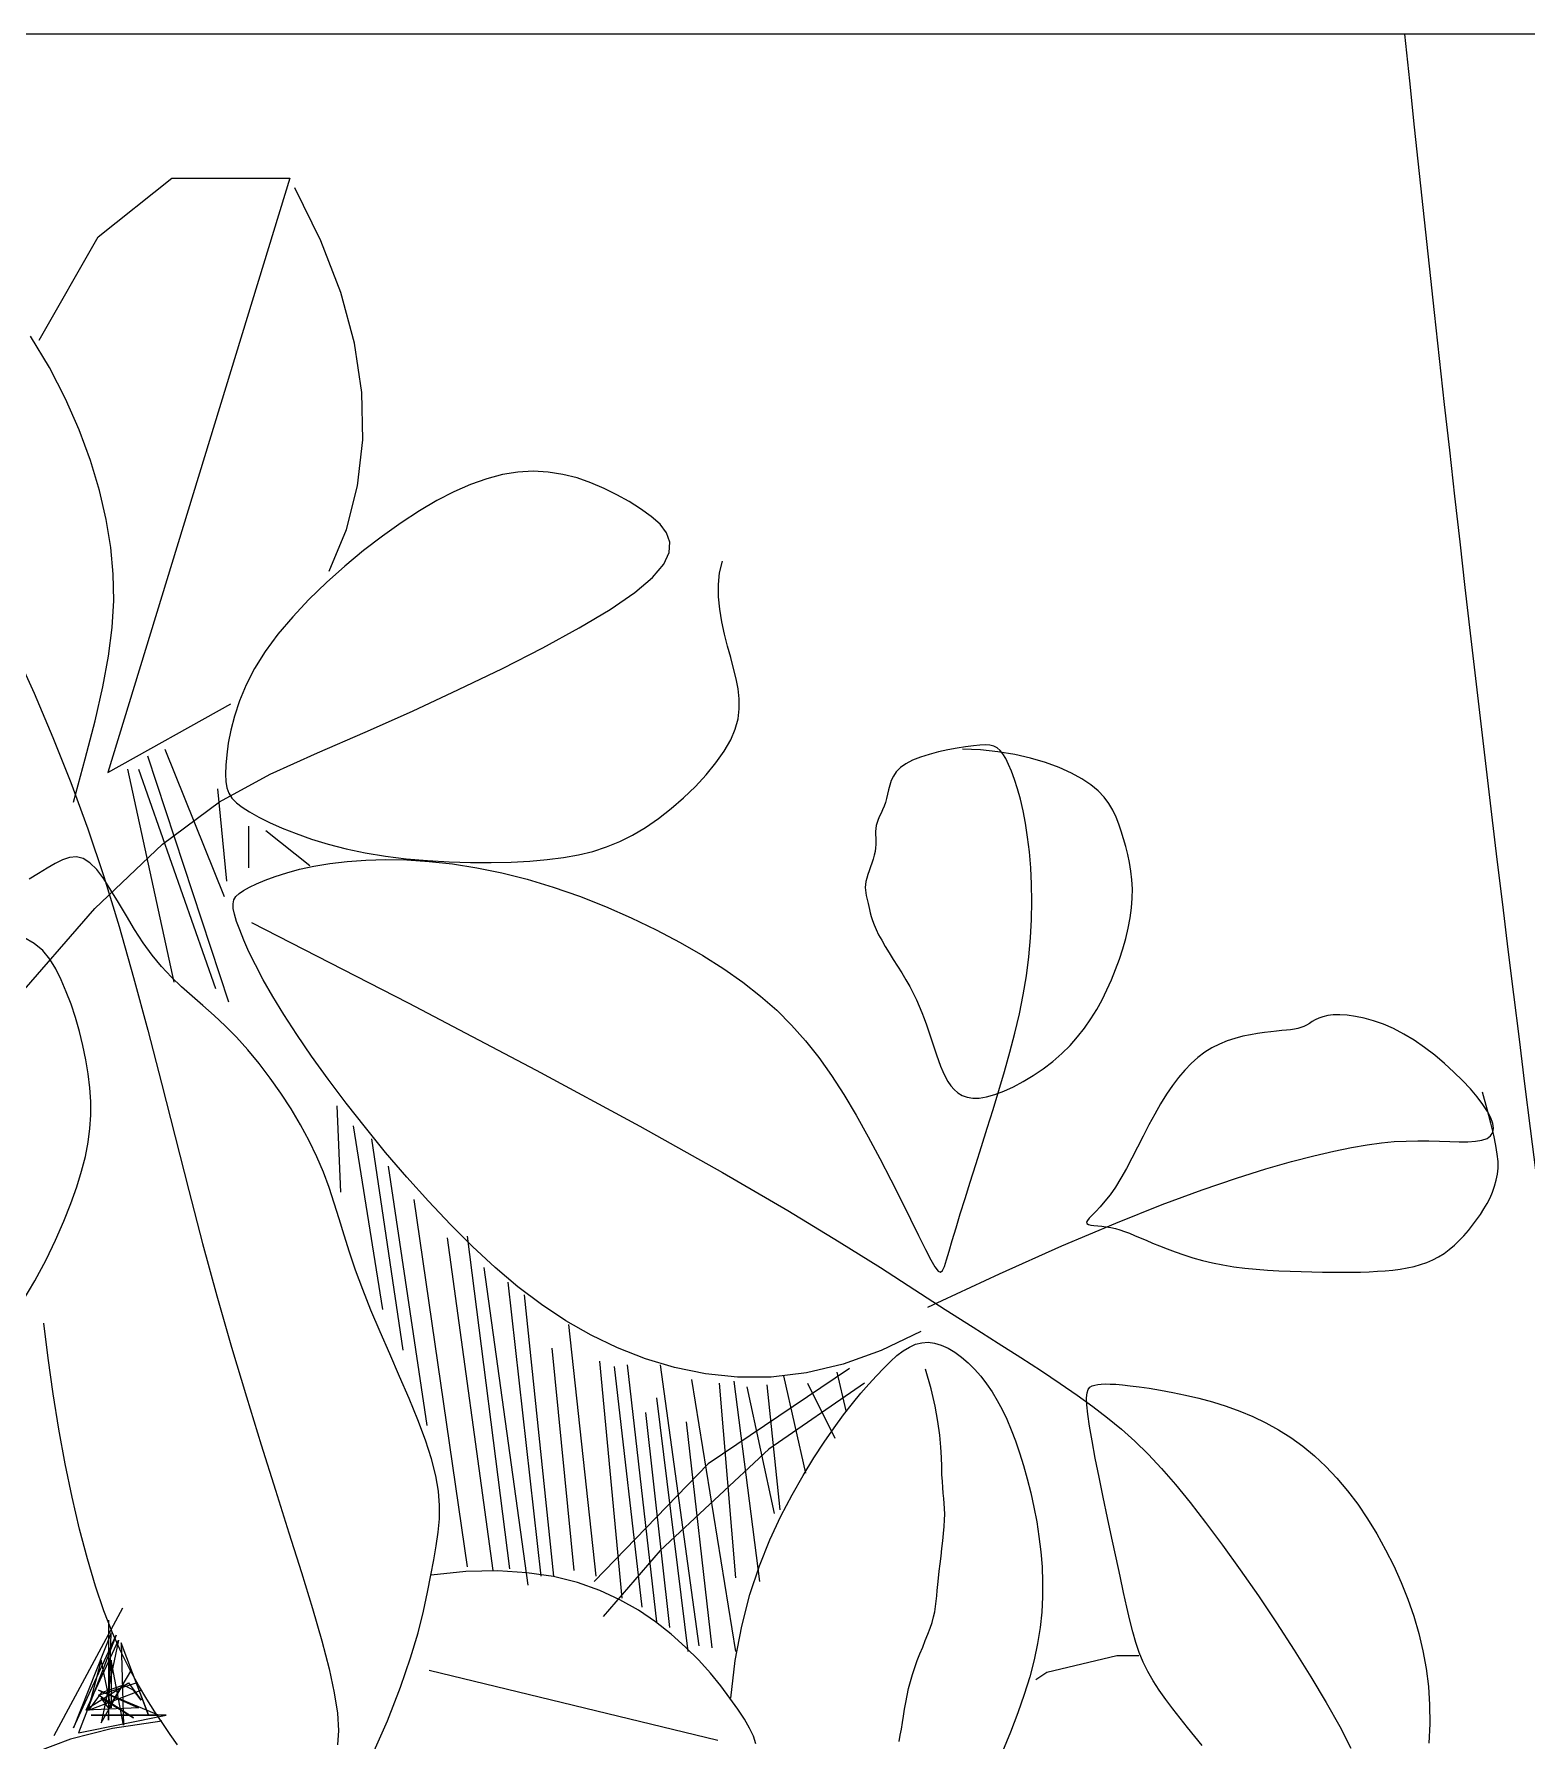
# Model space of a CAD drawing. Header units: metres. Extents: x 10 to 239, y 2 to 253.
# Drawn here: x 84.761 to 88.037, y 134.285 to 138.03 of the extents above; entities that cross this region are included whole.
import ezdxf

# ---------------------------------------------------------------- set-up
doc = ezdxf.new("R2010")
doc.units = ezdxf.units.M
doc.header["$MEASUREMENT"] = 0
doc.layers.add('0marcos', color=10, linetype='Continuous', plot=False)
doc.layers.add('1', color=7, linetype='Continuous')
doc.layers.add('cot200', color=9, linetype='Continuous')
doc.layers.add('barrera', color=7, linetype='Continuous', lineweight=0, true_color=0x9dbb63)
doc.layers.add('bloques ARBOLES', color=7, linetype='Continuous', true_color=0xb8d897)

# ---------------------------------------------------------------- blocks, each defined once
blk = doc.blocks.new('A$C6F4E7DED')
for p, q in [((769.34, 1991.25), (700.89, 1991.25)), ((700.89, 1991.25), (806.42, 1646.4)), ((812.13, 1957.05), (769.34, 1991.25)), ((682.79, 1954.84), (698.03, 1985.55)), ((671.25, 1924.76), (682.79, 1954.84)), ((846.35, 1897.2), (812.13, 1957.05)), ((663.39, 1895.42), (671.25, 1924.76)), ((659.17, 1866.92), (663.39, 1895.42)), ((840.32, 1881.36), (851.23, 1899.54)), ((830.93, 1863.2), (840.32, 1881.36)), ((658.57, 1839.35), (659.17, 1866.92)), ((823, 1845.19), (830.93, 1863.2)), ((816.47, 1827.44), (823, 1845.19)), ((661.53, 1812.81), (658.57, 1839.35)), ((811.29, 1810.08), (816.47, 1827.44)), ((518.51, 1811.27), (526.24, 1814.55)), ((526.24, 1814.55), (534.27, 1817.29)), ((534.27, 1817.29), (542.55, 1819.39)), ((542.55, 1819.39), (551.04, 1820.73)), ((551.04, 1820.73), (559.7, 1821.2)), ((559.7, 1821.2), (568.51, 1820.71)), ((568.51, 1820.71), (577.47, 1819.26)), ((577.47, 1819.26), (586.63, 1816.87)), ((586.63, 1816.87), (596.01, 1813.54)), ((596.01, 1813.54), (605.63, 1809.3)), ((668.05, 1787.41), (661.53, 1812.81)), ((497.43, 1799.35), (504.06, 1803.56)), ((504.06, 1803.56), (511.1, 1807.57)), ((511.1, 1807.57), (518.51, 1811.27)), ((605.63, 1809.3), (615.52, 1804.17)), ((615.52, 1804.17), (625.71, 1798.15)), ((807.41, 1793.24), (811.29, 1810.08)), ((486.11, 1790.44), (491.31, 1795.01)), ((491.31, 1795.01), (497.43, 1799.35)), ((625.71, 1798.15), (636.24, 1791.27)), ((804.76, 1777.02), (807.41, 1793.24)), ((480.37, 1780.11), (482.31, 1785.52)), ((482.31, 1785.52), (486.11, 1790.44)), ((636.24, 1791.27), (647.07, 1783.57)), ((647.07, 1783.57), (658.06, 1775.15)), ((678.07, 1763.25), (668.05, 1787.41)), ((480.77, 1774.08), (480.37, 1780.11)), ((483.99, 1767.29), (480.77, 1774.08)), ((658.06, 1775.15), (668.98, 1766.13)), ((803.3, 1761.46), (804.76, 1777.02)), ((451.52, 1762.35), (449.89, 1768.95)), ((452.22, 1755.45), (451.52, 1762.35)), ((490.49, 1759.61), (483.99, 1767.29)), ((668.98, 1766.13), (679.61, 1756.66)), ((452.14, 1748.35), (452.22, 1755.45)), ((500.75, 1750.9), (490.49, 1759.61)), ((679.61, 1756.66), (689.76, 1746.85)), ((803.02, 1746.13), (803.3, 1761.46)), ((451.43, 1741.13), (452.14, 1748.35)), ((515.07, 1741.09), (500.75, 1750.9)), ((689.76, 1746.85), (699.21, 1736.84)), ((803.93, 1730.49), (803.02, 1746.13)), ((448.68, 1726.77), (450.23, 1733.91)), ((450.23, 1733.91), (451.43, 1741.13)), ((533.04, 1730.34), (515.07, 1741.09)), ((699.21, 1736.84), (707.74, 1726.74)), ((446.94, 1719.81), (448.68, 1726.77)), ((554.07, 1718.85), (533.04, 1730.34)), ((707.74, 1726.74), (715.15, 1716.7)), ((806.04, 1714.03), (803.93, 1730.49)), ((443.42, 1706.81), (445.13, 1713.14)), ((445.13, 1713.14), (446.94, 1719.81)), ((577.59, 1706.84), (554.07, 1718.85)), ((715.15, 1716.7), (721.28, 1706.83)), ((809.33, 1696.21), (806.04, 1714.03)), ((860.56, 1717.6), (849.18, 1692.42)), ((441.92, 1700.77), (443.42, 1706.81)), ((602.99, 1694.52), (577.59, 1706.84)), ((721.28, 1706.83), (726.2, 1697.23)), ((440.14, 1689.18), (440.79, 1694.92)), ((440.79, 1694.92), (441.92, 1700.77)), ((629.71, 1682.1), (602.99, 1694.52)), ((726.2, 1697.23), (730.06, 1688)), ((813.82, 1676.5), (809.33, 1696.21)), ((440.12, 1683.45), (440.14, 1689.18)), ((440.85, 1677.64), (440.12, 1683.45)), ((730.06, 1688), (732.98, 1679.23)), ((806.42, 1646.4), (735.11, 1686.3)), ((849.18, 1692.42), (838.32, 1666.86)), ((442.48, 1671.65), (440.85, 1677.64)), ((657.15, 1669.79), (629.71, 1682.1)), ((732.98, 1679.23), (735.09, 1671.02)), ((819.5, 1654.37), (813.82, 1676.5)), ((445.13, 1665.4), (442.48, 1671.65)), ((448.9, 1658.83), (445.13, 1665.4)), ((684.72, 1657.8), (657.15, 1669.79)), ((735.09, 1671.02), (736.54, 1663.46)), ((736.54, 1663.46), (737.45, 1656.65)), ((838.32, 1666.86), (827.97, 1640.74)), ((262.5, 1652.22), (271.13, 1654.77)), ((271.13, 1654.77), (280.38, 1656.9)), ((280.38, 1656.9), (290.13, 1658.52)), ((283.91, 1651.2), (285.59, 1654.56)), ((285.59, 1654.56), (287.19, 1657.24)), ((287.19, 1657.24), (288.8, 1659.29)), ((288.8, 1659.29), (290.52, 1660.78)), ((290.13, 1658.52), (300.28, 1659.55)), ((290.52, 1660.78), (292.46, 1661.76)), ((292.46, 1661.76), (294.71, 1662.3)), ((294.71, 1662.3), (297.37, 1662.47)), ((297.37, 1662.47), (300.55, 1662.32)), ((300.28, 1659.55), (310.73, 1659.92)), ((300.55, 1662.32), (304.36, 1661.93)), ((304.36, 1661.93), (308.83, 1661.33)), ((308.83, 1661.33), (313.83, 1660.54)), ((313.83, 1660.54), (319.15, 1659.55)), ((319.15, 1659.55), (324.59, 1658.37)), ((324.59, 1658.37), (329.96, 1656.98)), ((329.96, 1656.98), (335.04, 1655.38)), ((335.04, 1655.38), (339.65, 1653.57)), ((339.65, 1653.57), (343.57, 1651.54)), ((453.66, 1652.05), (448.9, 1658.83)), ((712.31, 1645.57), (684.72, 1657.8)), ((783.51, 1656.12), (736.36, 1513.51)), ((737.45, 1656.65), (737.97, 1650.68)), ((773.32, 1659.94), (738.91, 1574.63)), ((826.39, 1629.3), (819.5, 1654.37)), ((241.34, 1642.84), (247.5, 1646.17)), ((247.5, 1646.17), (254.59, 1649.32)), ((254.59, 1649.32), (262.5, 1652.22)), ((280.44, 1642.44), (282.18, 1647.16)), ((282.18, 1647.16), (283.91, 1651.2)), ((343.57, 1651.54), (346.68, 1649.31)), ((346.68, 1649.31), (349.03, 1646.9)), ((349.03, 1646.9), (350.76, 1644.36)), ((350.76, 1644.36), (352, 1641.75)), ((459.27, 1645.19), (453.66, 1652.05)), ((465.57, 1638.38), (459.27, 1645.19)), ((741.62, 1629.43), (712.31, 1645.57)), ((737.97, 1650.68), (738.17, 1645.6)), ((738.17, 1645.6), (738.02, 1641.3)), ((788.61, 1648.48), (744.01, 1521.15)), ((794.98, 1648.48), (768.22, 1524.97)), ((228.47, 1632.22), (231.94, 1635.86)), ((231.94, 1635.86), (236.18, 1639.4)), ((236.18, 1639.4), (241.34, 1642.84)), ((277.06, 1631.02), (278.72, 1637.06)), ((278.72, 1637.06), (280.44, 1642.44)), ((352, 1641.75), (352.87, 1639.1)), ((352.87, 1639.1), (353.52, 1636.47)), ((353.52, 1636.47), (354.06, 1633.91)), ((354.06, 1633.91), (354.64, 1631.45)), ((472.41, 1631.78), (465.57, 1638.38)), ((736.24, 1634.47), (734.43, 1631.62)), ((737.41, 1637.64), (736.24, 1634.47)), ((738.02, 1641.3), (737.41, 1637.64)), ((742.73, 1637.02), (737.64, 1583.54)), ((827.97, 1640.74), (818.14, 1613.87)), ((221.54, 1620.66), (223.4, 1624.62)), ((223.4, 1624.62), (225.67, 1628.48)), ((225.67, 1628.48), (228.47, 1632.22)), ((274.08, 1616.99), (275.5, 1624.32)), ((275.5, 1624.32), (277.06, 1631.02)), ((354.64, 1631.45), (355.33, 1629.14)), ((355.33, 1629.14), (356.14, 1626.97)), ((356.14, 1626.97), (357.02, 1624.91)), ((357.02, 1624.91), (357.9, 1622.95)), ((479.63, 1625.52), (472.41, 1631.78)), ((487.07, 1619.74), (479.63, 1625.52)), ((724.18, 1623.6), (718.86, 1620.63)), ((728.5, 1626.34), (724.18, 1623.6)), ((731.88, 1628.97), (728.5, 1626.34)), ((734.43, 1631.62), (731.88, 1628.97)), ((774.8, 1604.95), (741.62, 1629.43)), ((218.55, 1612.36), (219.97, 1616.57)), ((219.97, 1616.57), (221.54, 1620.66)), ((272.85, 1609.01), (274.08, 1616.99)), ((357.9, 1622.95), (358.76, 1621.07)), ((358.76, 1621.07), (359.54, 1619.25)), ((359.54, 1619.25), (360.19, 1617.47)), ((360.19, 1617.47), (360.67, 1615.71)), ((360.67, 1615.71), (360.95, 1613.95)), ((360.95, 1613.95), (361.06, 1612.18)), ((494.57, 1614.58), (487.07, 1619.74)), ((502.03, 1610.13), (494.57, 1614.58)), ((705.35, 1614.25), (697.26, 1611.01)), ((712.57, 1617.48), (705.35, 1614.25)), ((718.86, 1620.63), (712.57, 1617.48)), ((724.89, 1615.38), (724.89, 1591.18)), ((818.14, 1613.87), (808.8, 1586.08)), ((214.74, 1598.95), (215.9, 1603.56)), ((215.9, 1603.56), (217.19, 1608.03)), ((217.19, 1608.03), (218.55, 1612.36)), ((271.83, 1600.42), (272.85, 1609.01)), ((361, 1608.55), (360.95, 1606.67)), ((360.95, 1606.67), (360.95, 1604.74)), ((360.95, 1604.74), (361.06, 1602.73)), ((361.06, 1610.38), (361, 1608.55)), ((361.06, 1612.18), (361.06, 1610.38)), ((509.52, 1606.39), (502.03, 1610.13)), ((517.16, 1603.28), (509.52, 1606.39)), ((678.66, 1604.9), (668.24, 1602.2)), ((688.35, 1607.87), (678.66, 1604.9)), ((697.26, 1611.01), (688.35, 1607.87)), ((714.7, 1612.83), (689.21, 1592.46)), ((814.03, 1567.67), (774.8, 1604.95)), ((212.93, 1589.28), (213.73, 1594.19)), ((213.73, 1594.19), (214.74, 1598.95)), ((271.07, 1591.27), (271.83, 1600.42)), ((361.06, 1602.73), (361.34, 1600.64)), ((361.34, 1600.64), (361.82, 1598.46)), ((361.82, 1598.46), (362.46, 1596.22)), ((362.46, 1596.22), (363.21, 1593.95)), ((363.21, 1593.95), (364.02, 1591.68)), ((525.06, 1600.74), (517.16, 1603.28)), ((533.33, 1598.72), (525.06, 1600.74)), ((542.1, 1597.14), (533.33, 1598.72)), ((551.49, 1595.96), (542.1, 1597.14)), ((561.6, 1595.1), (551.49, 1595.96)), ((572.51, 1594.53), (561.6, 1595.1)), ((584.09, 1594.24), (572.51, 1594.53)), ((596.14, 1594.27), (584.09, 1594.24)), ((608.49, 1594.63), (596.14, 1594.27)), ((619.94, 1594.91), (606.41, 1593.41)), ((620.94, 1595.34), (608.49, 1594.63)), ((632.9, 1595.75), (619.94, 1594.91)), ((633.33, 1596.44), (620.94, 1595.34)), ((645.23, 1596.01), (632.9, 1595.75)), ((645.46, 1597.93), (633.33, 1596.44)), ((656.86, 1595.72), (645.23, 1596.01)), ((657.15, 1599.85), (645.46, 1597.93)), ((667.7, 1594.95), (656.86, 1595.72)), ((668.24, 1602.2), (657.15, 1599.85)), ((677.71, 1593.74), (667.7, 1594.95)), ((686.88, 1592.17), (677.71, 1593.74)), ((812.91, 1590.15), (816.88, 1594.15)), ((816.88, 1594.15), (820.77, 1596.55)), ((820.77, 1596.55), (824.65, 1597.48)), ((824.65, 1597.48), (828.6, 1597.16)), ((828.6, 1597.16), (832.69, 1595.81)), ((832.69, 1595.81), (837, 1593.67)), ((837, 1593.67), (841.61, 1590.94)), ((212.11, 1578.95), (212.37, 1584.2)), ((212.37, 1584.2), (212.93, 1589.28)), ((270.59, 1581.64), (271.07, 1591.27)), ((364.02, 1591.68), (364.83, 1589.44)), ((364.83, 1589.44), (365.58, 1587.27)), ((365.58, 1587.27), (366.22, 1585.18)), ((366.22, 1585.18), (366.7, 1583.23)), ((563.12, 1584.57), (548.05, 1580.01)), ((577.93, 1588.29), (563.12, 1584.57)), ((592.38, 1591.23), (577.93, 1588.29)), ((606.41, 1593.41), (592.38, 1591.23)), ((695.2, 1590.33), (686.88, 1592.17)), ((702.69, 1588.29), (695.2, 1590.33)), ((709.34, 1586.15), (702.69, 1588.29)), ((715.17, 1583.97), (709.34, 1586.15)), ((720.17, 1581.86), (715.17, 1583.97)), ((808.8, 1586.08), (799.93, 1557.23)), ((804.61, 1578.29), (808.83, 1584.76)), ((808.83, 1584.76), (812.91, 1590.15)), ((841.61, 1590.94), (846.61, 1587.86)), ((846.61, 1587.86), (852.06, 1584.65)), ((212.18, 1573.51), (212.11, 1578.95)), ((270.42, 1571.59), (270.59, 1581.64)), ((366.49, 1575.11), (366.14, 1573.62)), ((366.79, 1576.61), (366.49, 1575.11)), ((366.7, 1583.23), (366.97, 1581.42)), ((366.99, 1578.14), (366.79, 1576.61)), ((366.97, 1581.42), (367.06, 1579.73)), ((367.06, 1579.73), (366.99, 1578.14)), ((532.87, 1574.71), (517.76, 1568.76)), ((548.05, 1580.01), (532.87, 1574.71)), ((724.35, 1579.88), (720.17, 1581.86)), ((727.72, 1578.08), (724.35, 1579.88)), ((730.31, 1576.37), (727.72, 1578.08)), ((732.16, 1574.6), (730.31, 1576.37)), ((733.32, 1572.63), (732.16, 1574.6)), ((800.24, 1571.05), (804.61, 1578.29)), ((212.62, 1567.9), (212.18, 1573.51)), ((213.41, 1562.13), (212.62, 1567.9)), ((270.6, 1561.19), (270.42, 1571.59)), ((364.16, 1565.07), (363.6, 1562.96)), ((364.61, 1567.01), (364.16, 1565.07)), ((364.99, 1568.82), (364.61, 1567.01)), ((365.36, 1570.5), (364.99, 1568.82)), ((365.75, 1572.09), (365.36, 1570.5)), ((366.14, 1573.62), (365.75, 1572.09)), ((517.76, 1568.76), (502.87, 1562.25)), ((731.72, 1560.12), (732.97, 1564.22)), ((732.97, 1564.22), (733.68, 1567.59)), ((733.81, 1570.34), (733.32, 1572.63)), ((733.68, 1567.59), (733.81, 1570.34)), ((795.69, 1563.34), (800.24, 1571.05)), ((861.45, 1513.16), (814.03, 1567.67)), ((214.53, 1556.25), (213.41, 1562.13)), ((215.95, 1550.28), (214.53, 1556.25)), ((271.15, 1550.52), (270.6, 1561.19)), ((360.8, 1555.42), (359.33, 1552.42)), ((361.97, 1558.16), (360.8, 1555.42)), ((362.89, 1560.67), (361.97, 1558.16)), ((363.6, 1562.96), (362.89, 1560.67)), ((488.4, 1555.29), (474.51, 1547.97)), ((502.87, 1562.25), (488.4, 1555.29)), ((723.01, 1559.45), (632.3, 1512.96)), ((727.6, 1549.3), (729.95, 1555.15)), ((729.95, 1555.15), (731.72, 1560.12)), ((785.97, 1547.75), (790.94, 1555.48)), ((790.94, 1555.48), (795.69, 1563.34)), ((799.93, 1557.23), (791.46, 1527.5)), ((217.66, 1544.27), (215.95, 1550.28)), ((219.63, 1538.24), (217.66, 1544.27)), ((272.12, 1539.65), (271.15, 1550.52)), ((355.46, 1545.63), (353.19, 1541.94)), ((357.53, 1549.14), (355.46, 1545.63)), ((359.33, 1552.42), (357.53, 1549.14)), ((474.51, 1547.97), (461.37, 1540.39)), ((724.58, 1542.53), (727.6, 1549.3)), ((780.75, 1540.48), (785.97, 1547.75)), ((844.24, 1543.15), (849.15, 1547.39)), ((849.15, 1547.39), (855.1, 1550.84)), ((221.83, 1532.24), (219.63, 1538.24)), ((273.52, 1528.64), (272.12, 1539.65)), ((350.78, 1538.1), (348.31, 1534.17)), ((353.19, 1541.94), (350.78, 1538.1)), ((461.37, 1540.39), (449.16, 1532.66)), ((716.26, 1526.2), (720.83, 1534.83)), ((720.83, 1534.83), (724.58, 1542.53)), ((775.27, 1533.88), (780.75, 1540.48)), ((836.65, 1532.52), (840.15, 1538.18)), ((840.15, 1538.18), (844.24, 1543.15)), ((224.25, 1526.29), (221.83, 1532.24)), ((226.86, 1520.44), (224.25, 1526.29)), ((275.38, 1517.56), (273.52, 1528.64)), ((343.46, 1526.21), (341.23, 1522.27)), ((345.85, 1530.19), (343.46, 1526.21)), ((348.31, 1534.17), (345.85, 1530.19)), ((438, 1524.82), (427.8, 1516.82)), ((449.16, 1532.66), (438, 1524.82)), ((710.8, 1516.6), (716.26, 1526.2)), ((763.63, 1522.19), (769.56, 1527.84)), ((769.56, 1527.84), (775.27, 1533.88)), ((791.46, 1527.5), (783.28, 1497.1)), ((830.56, 1519.36), (833.52, 1526.23)), ((833.52, 1526.23), (836.65, 1532.52)), ((229.69, 1514.7), (226.86, 1520.44)), ((232.78, 1509.08), (229.69, 1514.7)), ((277.65, 1506.44), (275.38, 1517.56)), ((337.36, 1514.66), (335.7, 1510.97)), ((339.2, 1518.43), (337.36, 1514.66)), ((341.23, 1522.27), (339.2, 1518.43)), ((427.8, 1516.82), (418.44, 1508.56)), ((704.36, 1506.03), (710.8, 1516.6)), ((751.25, 1511.26), (757.52, 1516.73)), ((757.52, 1516.73), (763.63, 1522.19)), ((827.78, 1512.02), (830.56, 1519.36)), ((77.6, 1503.98), (82.71, 1505.05)), ((82.71, 1505.05), (87.45, 1505.69)), ((87.45, 1505.69), (91.74, 1505.95)), ((91.74, 1505.95), (95.53, 1505.86)), ((95.53, 1505.86), (98.78, 1505.47)), ((98.78, 1505.47), (101.55, 1504.82)), ((101.55, 1504.82), (103.92, 1503.98)), ((236.15, 1503.6), (232.78, 1509.08)), ((280.26, 1495.31), (277.65, 1506.44)), ((334.19, 1507.33), (332.8, 1503.74)), ((335.7, 1510.97), (334.19, 1507.33)), ((418.44, 1508.56), (409.77, 1499.92)), ((632.3, 1512.96), (557.92, 1473.89)), ((696.86, 1494.48), (704.36, 1506.03)), ((738.36, 1499.58), (744.85, 1505.61)), ((744.85, 1505.61), (751.25, 1511.26)), ((825.2, 1504.3), (827.78, 1512.02)), ((48.59, 1491.14), (54.64, 1494.81)), ((54.64, 1494.81), (60.63, 1497.91)), ((60.63, 1497.91), (66.5, 1500.45)), ((66.5, 1500.45), (72.18, 1502.46)), ((72.18, 1502.46), (77.6, 1503.98)), ((103.92, 1503.98), (105.97, 1503.02)), ((105.97, 1503.02), (107.78, 1501.99)), ((107.78, 1501.99), (109.44, 1500.97)), ((109.44, 1500.97), (111.03, 1500)), ((111.03, 1500), (112.63, 1499.17)), ((112.63, 1499.17), (114.32, 1498.5)), ((114.32, 1498.5), (116.13, 1497.99)), ((116.13, 1497.99), (118.11, 1497.59)), ((118.11, 1497.59), (120.3, 1497.28)), ((120.3, 1497.28), (122.71, 1497.02)), ((122.71, 1497.02), (125.4, 1496.76)), ((125.4, 1496.76), (128.4, 1496.49)), ((128.4, 1496.49), (131.73, 1496.15)), ((131.73, 1496.15), (135.43, 1495.72)), ((135.43, 1495.72), (139.43, 1495.16)), ((139.43, 1495.16), (143.67, 1494.42)), ((239.83, 1498.29), (236.15, 1503.6)), ((243.86, 1493.14), (239.83, 1498.29)), ((283.16, 1484.18), (280.26, 1495.31)), ((330.31, 1496.66), (329.16, 1493.14)), ((331.52, 1500.19), (330.31, 1496.66)), ((332.8, 1503.74), (331.52, 1500.19)), ((409.77, 1499.92), (401.68, 1490.81)), ((731.79, 1492.98), (738.36, 1499.58)), ((783.28, 1497.1), (775.28, 1466.26)), ((820.85, 1488.12), (822.88, 1496.3)), ((822.88, 1496.3), (825.2, 1504.3)), ((36.66, 1482.47), (42.57, 1486.99)), ((42.57, 1486.99), (48.59, 1491.14)), ((143.67, 1494.42), (148.08, 1493.47)), ((148.08, 1493.47), (152.57, 1492.27)), ((152.57, 1492.27), (157.09, 1490.78)), ((157.09, 1490.78), (161.57, 1488.96)), ((161.57, 1488.96), (165.92, 1486.78)), ((165.92, 1486.78), (170.11, 1484.18)), ((248.26, 1488.18), (243.86, 1493.14)), ((253.07, 1483.43), (248.26, 1488.18)), ((326.93, 1486.14), (325.8, 1482.71)), ((328.04, 1489.63), (326.93, 1486.14)), ((329.16, 1493.14), (328.04, 1489.63)), ((401.68, 1490.81), (394.01, 1481.13)), ((688.28, 1481.96), (696.86, 1494.48)), ((718.62, 1477.73), (725.18, 1485.67)), ((725.18, 1485.67), (731.79, 1492.98)), ((819.15, 1479.87), (820.85, 1488.12)), ((25.57, 1472.77), (30.97, 1477.69)), ((30.97, 1477.69), (36.66, 1482.47)), ((170.11, 1484.18), (174.12, 1481.18)), ((174.12, 1481.18), (177.98, 1477.76)), ((177.98, 1477.76), (181.72, 1473.92)), ((258.3, 1478.9), (253.07, 1483.43)), ((263.84, 1474.65), (258.3, 1478.9)), ((286.27, 1473.09), (283.16, 1484.18)), ((323.41, 1476.13), (322.09, 1473.03)), ((324.64, 1479.37), (323.41, 1476.13)), ((325.8, 1482.71), (324.64, 1479.37)), ((394.01, 1481.13), (386.64, 1470.78)), ((678.69, 1468.64), (688.28, 1481.96)), ((712.2, 1469.28), (718.62, 1477.73)), ((817.81, 1471.64), (819.15, 1479.87)), ((16.03, 1462.97), (20.56, 1467.83)), ((20.56, 1467.83), (25.57, 1472.77)), ((181.72, 1473.92), (185.34, 1469.66)), ((185.34, 1469.66), (188.88, 1464.97)), ((188.88, 1464.97), (192.34, 1459.85)), ((269.57, 1470.74), (263.84, 1474.65)), ((275.36, 1467.23), (269.57, 1470.74)), ((281.09, 1464.17), (275.36, 1467.23)), ((289.55, 1462.05), (286.27, 1473.09)), ((319.11, 1467.35), (317.38, 1464.83)), ((320.67, 1470.09), (319.11, 1467.35)), ((322.09, 1473.03), (320.67, 1470.09)), ((386.64, 1470.78), (379.44, 1459.65)), ((557.92, 1473.89), (497.77, 1441.37)), ((668.24, 1454.76), (678.69, 1468.64)), ((706, 1460.44), (712.2, 1469.28)), ((775.28, 1466.26), (767.38, 1435.19)), ((816.88, 1463.53), (817.81, 1471.64)), ((6.32, 1451.25), (9.06, 1460.99)), ((8.76, 1453.95), (12.07, 1458.31)), ((12.07, 1458.31), (16.03, 1462.97)), ((192.34, 1459.85), (195.76, 1454.29)), ((286.63, 1461.62), (281.09, 1464.17)), ((291.86, 1459.65), (286.63, 1461.62)), ((292.91, 1451.08), (289.55, 1462.05)), ((296.65, 1458.31), (291.86, 1459.65)), ((300.9, 1457.64), (296.65, 1458.31)), ((304.63, 1457.6), (300.9, 1457.64)), ((307.91, 1458.14), (304.63, 1457.6)), ((310.77, 1459.19), (307.91, 1458.14)), ((313.27, 1460.69), (310.77, 1459.19)), ((315.46, 1462.6), (313.27, 1460.69)), ((317.38, 1464.83), (315.46, 1462.6)), ((379.44, 1459.65), (372.31, 1447.72)), ((700.11, 1451.33), (706, 1460.44)), ((816.38, 1447.78), (816.39, 1455.6)), ((816.39, 1455.6), (816.88, 1463.53)), ((3.06, 1442.99), (4.23, 1446.26)), ((4.11, 1443.01), (6.32, 1451.25)), ((4.23, 1446.26), (6.14, 1449.93)), ((6.14, 1449.93), (8.76, 1453.95)), ((195.76, 1454.29), (199.13, 1448.32)), ((199.13, 1448.32), (202.48, 1442.05)), ((296.31, 1440.23), (292.91, 1451.08)), ((372.31, 1447.72), (365.31, 1435.26)), ((657.06, 1440.52), (668.24, 1454.76)), ((673.67, 1453.23), (671.54, 1403.15)), ((694.62, 1442.08), (700.11, 1451.33)), ((816.87, 1439.95), (816.38, 1447.78)), ((1.18, 1430.18), (2.41, 1436.05)), ((2.41, 1436.05), (4.11, 1443.01)), ((2.67, 1440.12), (3.06, 1442.99)), ((3.07, 1437.68), (2.67, 1440.12)), ((4.3, 1435.7), (3.07, 1437.68)), ((6.37, 1434.2), (4.3, 1435.7)), ((202.48, 1442.05), (205.8, 1435.62)), ((205.8, 1435.62), (209.08, 1429.17)), ((299.68, 1429.51), (296.31, 1440.23)), ((365.31, 1435.26), (358.56, 1422.66)), ((497.77, 1441.37), (449.81, 1414.52)), ((645.28, 1426.14), (657.06, 1440.52)), ((664.07, 1441.51), (647.01, 1334.95)), ((689.62, 1432.8), (694.62, 1442.08)), ((817.89, 1432), (816.87, 1439.95)), ((0.39, 1425.18), (1.18, 1430.18)), ((9.31, 1433.18), (6.37, 1434.2)), ((13.04, 1432.57), (9.31, 1433.18)), ((17.45, 1432.3), (13.04, 1432.57)), ((22.46, 1432.27), (17.45, 1432.3)), ((27.98, 1432.4), (22.46, 1432.27)), ((33.9, 1432.6), (27.98, 1432.4)), ((40.14, 1432.78), (33.9, 1432.6)), ((46.6, 1432.86), (40.14, 1432.78)), ((53.23, 1432.75), (46.6, 1432.86)), ((60.18, 1432.39), (53.23, 1432.75)), ((67.66, 1431.69), (60.18, 1432.39)), ((75.86, 1430.6), (67.66, 1431.69)), ((84.98, 1429.03), (75.86, 1430.6)), ((95.22, 1426.92), (84.98, 1429.03)), ((106.77, 1424.2), (95.22, 1426.92)), ((209.08, 1429.17), (212.33, 1422.85)), ((302.97, 1419.05), (299.68, 1429.51)), ((633.04, 1411.83), (645.28, 1426.14)), ((653.41, 1434.05), (635.28, 1311.51)), ((685.2, 1423.63), (689.62, 1432.8)), ((767.38, 1435.19), (759.46, 1404.12)), ((819.47, 1423.8), (817.89, 1432)), ((0, 1420.86), (0.39, 1425.18)), ((0, 1417.02), (0, 1420.86)), ((0.34, 1413.43), (0, 1417.02)), ((119.84, 1420.8), (106.77, 1424.2)), ((134.67, 1416.6), (119.84, 1420.8)), ((151.74, 1411.29), (134.67, 1416.6)), ((212.33, 1422.85), (215.55, 1416.8)), ((215.55, 1416.8), (218.74, 1411.16)), ((306.14, 1408.97), (302.97, 1419.05)), ((358.56, 1422.66), (352.16, 1410.25)), ((643.81, 1418.07), (621.41, 1267.82)), ((681.4, 1414.63), (685.2, 1423.63)), ((821.63, 1415.23), (819.47, 1423.8)), ((1, 1409.95), (0.34, 1413.43)), ((1.94, 1406.52), (1, 1409.95)), ((3.16, 1403.15), (1.94, 1406.52)), ((171.59, 1404.52), (151.74, 1411.29)), ((218.74, 1411.16), (221.9, 1406.07)), ((221.9, 1406.07), (225.01, 1401.63)), ((309.13, 1399.41), (306.14, 1408.97)), ((352.16, 1410.25), (346.22, 1398.41)), ((449.81, 1414.52), (411.96, 1392.48)), ((620.47, 1397.81), (633.04, 1411.83)), ((675.11, 1396.77), (678.1, 1405.72)), ((678.1, 1405.72), (681.4, 1414.63)), ((824.4, 1406.19), (821.63, 1415.23)), ((827.81, 1396.55), (824.4, 1406.19)), ((4.61, 1399.83), (3.16, 1403.15)), ((6.29, 1396.55), (4.61, 1399.83)), ((8.16, 1393.32), (6.29, 1396.55)), ((194.73, 1395.94), (171.59, 1404.52)), ((221.7, 1385.19), (194.73, 1395.94)), ((225.01, 1401.63), (228.01, 1397.83)), ((228.01, 1397.83), (230.8, 1394.63)), ((311.91, 1390.49), (309.13, 1399.41)), ((346.22, 1398.41), (340.84, 1387.5)), ((628.88, 1398.89), (597.95, 1185.77)), ((607.7, 1384.3), (620.47, 1397.81)), ((672.25, 1387.64), (675.11, 1396.77)), ((759.46, 1404.12), (751.44, 1373.28)), ((831.9, 1386.23), (827.81, 1396.55)), ((10.21, 1390.13), (8.16, 1393.32)), ((12.41, 1386.98), (10.21, 1390.13)), ((14.73, 1383.86), (12.41, 1386.98)), ((230.8, 1394.63), (233.3, 1391.96)), ((233.3, 1391.96), (235.42, 1389.78)), ((235.42, 1389.78), (237.08, 1388.03)), ((237.08, 1388.03), (238.19, 1386.67)), ((238.19, 1386.67), (238.66, 1385.64)), ((314.41, 1382.35), (311.91, 1390.49)), ((340.84, 1387.5), (336.12, 1377.87)), ((411.96, 1392.48), (382.14, 1374.37)), ((669.34, 1378.2), (672.25, 1387.64)), ((836.71, 1375.27), (831.9, 1386.23)), ((17.18, 1380.8), (14.73, 1383.86)), ((19.76, 1377.84), (17.18, 1380.8)), ((22.46, 1375), (19.76, 1377.84)), ((207.61, 1376.64), (204.18, 1375.16)), ((210.79, 1378), (207.61, 1376.64)), ((213.77, 1379.23), (210.79, 1378)), ((216.59, 1380.32), (213.77, 1379.23)), ((219.3, 1381.26), (216.59, 1380.32)), ((221.95, 1382.03), (219.3, 1381.26)), ((253.02, 1371.92), (221.7, 1385.19)), ((224.58, 1382.62), (221.95, 1382.03)), ((227.22, 1383.04), (224.58, 1382.62)), ((229.8, 1383.33), (227.22, 1383.04)), ((232.22, 1383.55), (229.8, 1383.33)), ((234.39, 1383.75), (232.22, 1383.55)), ((236.21, 1384.01), (234.39, 1383.75)), ((237.59, 1384.37), (236.21, 1384.01)), ((238.44, 1384.89), (237.59, 1384.37)), ((238.66, 1385.64), (238.44, 1384.89)), ((316.6, 1375.1), (314.41, 1382.35)), ((336.12, 1377.87), (332.18, 1369.9)), ((597.95, 1377.57), (573.42, 1184.7)), ((609.68, 1376.51), (583.02, 1183.64)), ((594.83, 1371.48), (607.7, 1384.3)), ((666.21, 1368.32), (669.34, 1378.2)), ((25.29, 1372.32), (22.46, 1375)), ((28.24, 1369.83), (25.29, 1372.32)), ((31.32, 1367.56), (28.24, 1369.83)), ((34.53, 1365.54), (31.32, 1367.56)), ((182.26, 1366.72), (176.97, 1365.06)), ((187.27, 1368.44), (182.26, 1366.72)), ((191.98, 1370.18), (187.27, 1368.44)), ((196.38, 1371.91), (191.98, 1370.18)), ((200.45, 1373.58), (196.38, 1371.91)), ((204.18, 1375.16), (200.45, 1373.58)), ((289.22, 1355.77), (253.02, 1371.92)), ((318.44, 1368.89), (316.6, 1375.1)), ((319.89, 1363.84), (318.44, 1368.89)), ((332.18, 1369.9), (329.07, 1363.85)), ((382.14, 1374.37), (358.31, 1359.31)), ((581.8, 1359.44), (594.83, 1371.48)), ((662.69, 1357.85), (666.21, 1368.32)), ((751.44, 1373.28), (743.2, 1342.88)), ((842.3, 1363.75), (836.71, 1375.27)), ((37.86, 1363.8), (34.53, 1365.54)), ((41.33, 1362.31), (37.86, 1363.8)), ((44.93, 1361.06), (41.33, 1362.31)), ((48.69, 1360.02), (44.93, 1361.06)), ((52.6, 1359.17), (48.69, 1360.02)), ((56.68, 1358.48), (52.6, 1359.17)), ((60.93, 1357.93), (56.68, 1358.48)), ((65.37, 1357.51), (60.93, 1357.93)), ((69.99, 1357.17), (65.37, 1357.51)), ((74.8, 1356.93), (69.99, 1357.17)), ((79.81, 1356.76), (74.8, 1356.93)), ((85.02, 1356.67), (79.81, 1356.76)), ((90.43, 1356.64), (85.02, 1356.67)), ((96.05, 1356.66), (90.43, 1356.64)), ((101.89, 1356.73), (96.05, 1356.66)), ((107.94, 1356.84), (101.89, 1356.73)), ((114.2, 1356.98), (107.94, 1356.84)), ((120.62, 1357.18), (114.2, 1356.98)), ((127.16, 1357.46), (120.62, 1357.18)), ((133.75, 1357.84), (127.16, 1357.46)), ((140.34, 1358.35), (133.75, 1357.84)), ((146.87, 1359), (140.34, 1358.35)), ((153.3, 1359.83), (146.87, 1359)), ((159.56, 1360.85), (153.3, 1359.83)), ((165.6, 1362.09), (159.56, 1360.85)), ((171.41, 1363.5), (165.6, 1362.09)), ((176.97, 1365.06), (171.41, 1363.5)), ((321.1, 1360.05), (319.89, 1363.84)), ((322.22, 1357.64), (321.1, 1360.05)), ((323.42, 1356.71), (322.22, 1357.64)), ((324.85, 1357.36), (323.42, 1356.71)), ((326.68, 1359.71), (324.85, 1357.36)), ((329.07, 1363.85), (326.68, 1359.71)), ((358.31, 1359.31), (338.38, 1346.45)), ((588.35, 1359.46), (562.75, 1175.11)), ((568.51, 1348.23), (581.8, 1359.44)), ((658.58, 1346.68), (662.69, 1357.85)), ((848.73, 1351.72), (842.3, 1363.75)), ((330.84, 1336.41), (289.22, 1355.77)), ((338.38, 1346.45), (320.61, 1335.03)), ((554.85, 1337.89), (568.51, 1348.23)), ((574.48, 1350.93), (555.29, 1180.44)), ((653.78, 1334.72), (658.58, 1346.68)), ((856.05, 1339.28), (848.73, 1351.72)), ((540.73, 1328.49), (554.85, 1337.89)), ((564.89, 1343.48), (547.82, 1180.44)), ((743.2, 1342.88), (734.69, 1313.14)), ((320.61, 1335.03), (304.52, 1324.77)), ((539.29, 1326.43), (523.29, 1180.44)), ((526.04, 1320.08), (540.73, 1328.49)), ((648.46, 1322.16), (653.78, 1334.72)), ((841.1, 1306.74), (843.5, 1327.2)), ((304.52, 1324.77), (289.97, 1315.51)), ((334.86, 1322.34), (357.81, 1311.23)), ((510.69, 1312.71), (526.04, 1320.08)), ((642.85, 1309.26), (648.46, 1322.16)), ((276.81, 1307.1), (264.88, 1299.39)), ((289.97, 1315.51), (276.81, 1307.1)), ((311.17, 1307.36), (307.34, 1304.05)), ((315.08, 1310.22), (311.17, 1307.36)), ((319.03, 1312.57), (315.08, 1310.22)), ((322.96, 1314.36), (319.03, 1312.57)), ((326.84, 1315.52), (322.96, 1314.36)), ((330.64, 1316.01), (326.84, 1315.52)), ((334.31, 1315.79), (330.64, 1316.01)), ((337.9, 1314.86), (334.31, 1315.79)), ((341.46, 1313.28), (337.9, 1314.86)), ((345.04, 1311.06), (341.46, 1313.28)), ((348.68, 1308.26), (345.04, 1311.06)), ((352.43, 1304.9), (348.68, 1308.26)), ((357.81, 1311.23), (379.92, 1303.3)), ((494.58, 1306.43), (510.69, 1312.71)), ((548.89, 1312.57), (536.09, 1183.64)), ((637.19, 1296.27), (642.85, 1309.26)), ((734.69, 1313.14), (726.07, 1284.31)), ((838.22, 1286.14), (841.1, 1306.74)), ((264.88, 1299.39), (254.03, 1292.2)), ((303.62, 1300.35), (300.06, 1296.3)), ((307.34, 1304.05), (303.62, 1300.35)), ((328.91, 1289.06), (332.06, 1300.39)), ((356.36, 1301.02), (352.43, 1304.9)), ((360.5, 1296.66), (356.36, 1301.02)), ((376.11, 1300.85), (458.23, 1245.44)), ((383.58, 1298.72), (378.25, 1276.34)), ((379.92, 1303.3), (401.17, 1298.28)), ((401.17, 1298.28), (421.57, 1295.86)), ((441.11, 1295.76), (459.79, 1297.69)), ((459.79, 1297.69), (477.62, 1301.34)), ((485.96, 1302.98), (463.57, 1139.95)), ((477.62, 1301.34), (494.58, 1306.43)), ((505.16, 1302.98), (488.1, 1153.8)), ((512.63, 1301.92), (496.63, 1162.33)), ((521.16, 1305.11), (508.36, 1167.65)), ((188.7, 1286.98), (181.26, 1285.42)), ((195.75, 1288.28), (188.7, 1286.98)), ((202.27, 1289.34), (195.75, 1288.28)), ((208.16, 1290.19), (202.27, 1289.34)), ((213.32, 1290.85), (208.16, 1290.19)), ((217.8, 1291.34), (213.32, 1290.85)), ((221.66, 1291.66), (217.8, 1291.34)), ((224.96, 1291.82), (221.66, 1291.66)), ((227.77, 1291.85), (224.96, 1291.82)), ((230.17, 1291.75), (227.77, 1291.85)), ((232.21, 1291.52), (230.17, 1291.75)), ((233.97, 1291.2), (232.21, 1291.52)), ((235.49, 1290.74), (233.97, 1291.2)), ((236.75, 1289.98), (235.49, 1290.74)), ((237.72, 1288.71), (236.75, 1289.98)), ((238.37, 1286.72), (237.72, 1288.71)), ((254.03, 1292.2), (244.11, 1285.39)), ((293.51, 1287.32), (290.5, 1282.35)), ((296.7, 1291.96), (293.51, 1287.32)), ((300.06, 1296.3), (296.7, 1291.96)), ((326.59, 1278.98), (328.91, 1289.06)), ((364.9, 1291.82), (360.5, 1296.66)), ((369.56, 1286.46), (364.9, 1291.82)), ((367.58, 1292.33), (423.04, 1253.97)), ((400.64, 1292.33), (384.65, 1260.36)), ((414.51, 1296.59), (401.71, 1240.11)), ((424.11, 1291.26), (416.64, 1218.8)), ((435.84, 1290.2), (419.84, 1216.67)), ((421.57, 1295.86), (441.11, 1295.76)), ((443.3, 1293.39), (428.37, 1177.25)), ((467.83, 1294.46), (442.24, 1136.75)), ((451.84, 1292.33), (442.24, 1179.38)), ((631.7, 1283.43), (637.19, 1296.27)), ((157.7, 1278.96), (149.83, 1276.13)), ((165.64, 1281.43), (157.7, 1278.96)), ((173.53, 1283.58), (165.64, 1281.43)), ((181.26, 1285.42), (173.53, 1283.58)), ((234.97, 1278.81), (226.46, 1272.27)), ((244.11, 1285.39), (234.97, 1278.81)), ((238, 1274.36), (238.54, 1279.75)), ((238.65, 1283.8), (238.37, 1286.72)), ((238.54, 1279.75), (238.65, 1283.8)), ((287.64, 1277.03), (284.93, 1271.35)), ((290.5, 1282.35), (287.64, 1277.03)), ((324.95, 1270.06), (326.59, 1278.98)), ((374.49, 1280.5), (369.56, 1286.46)), ((379.69, 1273.85), (374.49, 1280.5)), ((488.1, 1283.8), (469.97, 1136.75)), ((626.62, 1271), (631.7, 1283.43)), ((726.07, 1284.31), (717.51, 1256.6)), ((834.9, 1265.67), (838.22, 1286.14)), ((134.63, 1269.3), (127.3, 1265.25)), ((142.14, 1272.92), (134.63, 1269.3)), ((149.83, 1276.13), (142.14, 1272.92)), ((226.46, 1272.27), (218.4, 1265.6)), ((235.49, 1258.81), (236.98, 1267.42)), ((236.98, 1267.42), (238, 1274.36)), ((284.93, 1271.35), (282.34, 1265.28)), ((323.87, 1262.19), (324.95, 1270.06)), ((385.14, 1266.44), (379.69, 1273.85)), ((471.03, 1269.95), (456.1, 1138.88)), ((494.5, 1275.28), (480.63, 1150.61)), ((622.2, 1259.22), (626.62, 1271)), ((120.17, 1260.72), (113.23, 1255.69)), ((127.3, 1265.25), (120.17, 1260.72)), ((210.61, 1258.6), (202.92, 1251.05)), ((218.4, 1265.6), (210.61, 1258.6)), ((233.6, 1248.82), (235.49, 1258.81)), ((279.87, 1258.81), (277.49, 1251.9)), ((282.34, 1265.28), (279.87, 1258.81)), ((323.22, 1255.29), (323.87, 1262.19)), ((390.86, 1258.18), (385.14, 1266.44)), ((396.83, 1249.01), (390.86, 1258.18)), ((618.65, 1248.35), (622.2, 1259.22)), ((831.2, 1245.59), (834.9, 1265.67)), ((106.47, 1250.13), (99.9, 1244)), ((113.23, 1255.69), (106.47, 1250.13)), ((202.92, 1251.05), (195.15, 1242.77)), ((231.39, 1237.81), (233.6, 1248.82)), ((277.49, 1251.9), (275.2, 1244.56)), ((322.69, 1243.98), (322.87, 1249.25)), ((322.87, 1249.25), (323.22, 1255.29)), ((403.07, 1238.85), (396.83, 1249.01)), ((423.04, 1253.97), (485.96, 1195.36)), ((616.15, 1238.56), (618.65, 1248.35)), ((717.51, 1256.6), (709.21, 1230.24)), ((99.9, 1244), (93.52, 1237.28)), ((195.15, 1242.77), (187.13, 1233.55)), ((228.98, 1226.14), (231.39, 1237.81)), ((275.2, 1244.56), (273.04, 1236.83)), ((322.34, 1235.35), (322.55, 1239.38)), ((322.55, 1239.38), (322.69, 1243.98)), ((409.53, 1227.6), (403.07, 1238.85)), ((458.23, 1245.44), (524.36, 1177.25)), ((614.64, 1229.66), (616.15, 1238.56)), ((827.16, 1226.17), (831.2, 1245.59)), ((87.34, 1229.94), (81.38, 1222.05)), ((93.52, 1237.28), (87.34, 1229.94)), ((187.13, 1233.55), (178.67, 1223.19)), ((271.02, 1228.78), (269.2, 1220.47)), ((273.04, 1236.83), (271.02, 1228.78)), ((321.49, 1225.5), (321.78, 1228.53)), ((321.78, 1228.53), (322.08, 1231.78)), ((322.08, 1231.78), (322.34, 1235.35)), ((416.05, 1215.18), (409.53, 1227.6)), ((613.99, 1221.42), (614.64, 1229.66)), ((709.21, 1230.24), (701.35, 1205.46)), ((81.38, 1222.05), (75.68, 1213.67)), ((178.67, 1223.19), (169.61, 1211.49)), ((226.46, 1214.19), (228.98, 1226.14)), ((269.2, 1220.47), (267.6, 1211.95)), ((320.98, 1216.43), (321.06, 1219.56)), ((321.06, 1219.56), (321.24, 1222.55)), ((321.24, 1222.55), (321.49, 1225.5)), ((614.07, 1213.56), (613.99, 1221.42)), ((822.84, 1207.67), (827.16, 1226.17)), ((75.68, 1213.67), (70.27, 1204.88)), ((169.61, 1211.49), (159.84, 1198.35)), ((223.93, 1202.33), (226.46, 1214.19)), ((267.6, 1211.95), (266.27, 1203.3)), ((321.04, 1213.01), (320.98, 1216.43)), ((321.25, 1209.23), (321.04, 1213.01)), ((321.59, 1205.14), (321.25, 1209.23)), ((422.43, 1201.46), (416.05, 1215.18)), ((614.75, 1205.83), (614.07, 1213.56)), ((818.29, 1190.35), (822.84, 1207.67)), ((70.27, 1204.88), (65.19, 1195.74)), ((159.84, 1198.35), (149.54, 1184.02)), ((221.48, 1190.93), (223.93, 1202.33)), ((266.27, 1203.3), (265.22, 1194.58)), ((322.04, 1200.83), (321.59, 1205.14)), ((322.55, 1196.4), (322.04, 1200.83)), ((428.46, 1186.34), (422.43, 1201.46)), ((615.91, 1197.99), (614.75, 1205.83)), ((617.41, 1189.76), (615.91, 1197.99)), ((701.35, 1205.46), (694.13, 1182.5)), ((65.19, 1195.74), (60.48, 1186.32)), ((219.22, 1180.35), (221.48, 1190.93)), ((265.22, 1194.58), (264.51, 1185.84)), ((323.09, 1191.94), (322.55, 1196.4)), ((323.64, 1187.53), (323.09, 1191.94)), ((485.96, 1195.36), (519.03, 1157)), ((619.12, 1180.9), (617.41, 1189.76)), ((813.55, 1174.49), (818.29, 1190.35)), ((60.48, 1186.32), (56.17, 1176.7)), ((149.54, 1184.02), (139, 1168.88)), ((217.21, 1170.87), (219.22, 1180.35)), ((264.51, 1185.84), (264.17, 1177.13)), ((324.15, 1183.28), (323.64, 1187.53)), ((324.59, 1179.27), (324.15, 1183.28)), ((324.95, 1175.56), (324.59, 1179.27)), ((433.94, 1169.7), (428.46, 1186.34)), ((533.89, 1176.62), (547.92, 1180.09)), ((547.92, 1180.09), (563.3, 1182.4)), ((563.3, 1182.4), (580.18, 1183.42)), ((580.18, 1183.42), (598.68, 1183.01)), ((598.68, 1183.01), (618.95, 1181.04)), ((621.01, 1171.13), (619.12, 1180.9)), ((694.13, 1182.5), (687.73, 1161.57)), ((56.17, 1176.7), (52.29, 1166.95)), ((139, 1168.88), (128.47, 1153.26)), ((215.39, 1162.43), (217.21, 1170.87)), ((264.17, 1177.13), (264.22, 1168.4)), ((264.22, 1168.4), (264.71, 1159.58)), ((325.25, 1172.12), (324.95, 1175.56)), ((325.54, 1168.89), (325.25, 1172.12)), ((325.86, 1165.79), (325.54, 1168.89)), ((438.68, 1151.45), (433.94, 1169.7)), ((509.38, 1166.75), (521.09, 1172.13)), ((521.09, 1172.13), (533.89, 1176.62)), ((623.34, 1160.12), (621.01, 1171.13)), ((808.68, 1160.27), (813.55, 1174.49)), ((52.29, 1166.95), (48.89, 1157.12)), ((213.66, 1154.88), (215.39, 1162.43)), ((264.71, 1159.58), (265.67, 1150.61)), ((326.26, 1162.77), (325.86, 1165.79)), ((326.77, 1159.76), (326.26, 1162.77)), ((327.44, 1156.7), (326.77, 1159.76)), ((488.69, 1153.88), (498.61, 1160.62)), ((498.61, 1160.62), (509.38, 1166.75)), ((626.48, 1147.5), (623.34, 1160.12)), ((687.73, 1161.57), (682.35, 1142.9)), ((797.86, 1161.9), (837.8, 1087.8)), ((803.72, 1147.6), (808.68, 1160.27)), ((48.89, 1157.12), (45.98, 1147.19)), ((128.47, 1153.26), (118.22, 1137.54)), ((211.93, 1148.07), (213.66, 1154.88)), ((265.67, 1150.61), (267.12, 1141.41)), ((328.33, 1153.51), (327.44, 1156.7)), ((329.44, 1150.16), (328.33, 1153.51)), ((330.75, 1146.65), (329.44, 1150.16)), ((442.47, 1131.47), (438.68, 1151.45)), ((479.57, 1146.68), (488.69, 1153.88)), ((806.01, 1154.81), (806.01, 1096.78)), ((45.98, 1147.19), (43.58, 1137.12)), ((208.09, 1136.03), (210.11, 1141.84)), ((210.11, 1141.84), (211.93, 1148.07)), ((267.12, 1141.41), (269.11, 1131.92)), ((332.21, 1142.99), (330.75, 1146.65)), ((333.75, 1139.22), (332.21, 1142.99)), ((335.32, 1135.34), (333.75, 1139.22)), ((463.68, 1131.6), (471.24, 1139.21)), ((471.24, 1139.21), (479.57, 1146.68)), ((630.77, 1132.93), (626.48, 1147.5)), ((682.35, 1142.9), (678.13, 1126.66)), ((782.78, 1099.68), (798.75, 1141.76)), ((798.75, 1141.76), (797.3, 1093.88)), ((798.71, 1136.31), (803.72, 1147.6)), ((819.08, 1102.59), (800.2, 1143.21)), ((800.2, 1143.21), (810.37, 1095.33)), ((826.34, 1092.43), (801.66, 1146.11)), ((801.66, 1146.11), (823.43, 1089.53)), ((806.01, 1096.78), (804.56, 1147.56)), ((804.56, 1147.56), (826.34, 1092.43)), ((43.58, 1137.12), (41.72, 1126.89)), ((118.22, 1137.54), (108.52, 1122.06)), ((203.13, 1125.09), (205.8, 1130.5)), ((205.8, 1130.5), (208.09, 1136.03)), ((208.34, 1134.16), (221.14, 1134.16)), ((221.14, 1134.16), (261.67, 1124.57)), ((269.11, 1131.92), (271.67, 1122.06)), ((336.88, 1131.39), (335.32, 1135.34)), ((338.35, 1127.37), (336.88, 1131.39)), ((445.11, 1109.65), (442.47, 1131.47)), ((456.9, 1124.04), (463.68, 1131.6)), ((636.58, 1116.03), (630.77, 1132.93)), ((793.7, 1126.25), (798.71, 1136.31)), ((797.3, 1093.88), (804.56, 1131.6)), ((804.56, 1131.6), (804.56, 1104.04)), ((804.56, 1104.04), (810.37, 1131.6)), ((810.37, 1131.6), (817.63, 1104.04)), ((41.72, 1126.89), (40.41, 1116.45)), ((108.52, 1122.06), (99.64, 1107.18)), ((196.51, 1114.25), (200.02, 1119.67)), ((200.02, 1119.67), (203.13, 1125.09)), ((261.67, 1124.57), (268.07, 1120.3)), ((271.67, 1122.06), (274.82, 1111.78)), ((339.7, 1123.32), (338.35, 1127.37)), ((340.88, 1119.25), (339.7, 1123.32)), ((341.9, 1115.19), (340.88, 1119.25)), ((450.87, 1116.69), (456.9, 1124.04)), ((452.58, 1085.14), (620.02, 1125.63)), ((678.13, 1126.66), (675.12, 1112.7)), ((790.04, 1118.54), (782.78, 1099.68)), ((794.4, 1118.54), (787.14, 1108.39)), ((788.74, 1117.24), (793.7, 1126.25)), ((811.82, 1111.29), (790.04, 1118.54)), ((810.37, 1095.33), (792.94, 1125.8)), ((792.94, 1125.8), (806.01, 1104.04)), ((817.63, 1104.04), (794.4, 1118.54)), ((40.41, 1116.45), (39.69, 1105.77)), ((188.63, 1103.4), (192.69, 1108.82)), ((192.69, 1108.82), (196.51, 1114.25)), ((274.82, 1111.78), (278.59, 1101.04)), ((342.79, 1111.14), (341.9, 1115.19)), ((343.57, 1107.12), (342.79, 1111.14)), ((441.02, 1103.25), (445.58, 1109.7)), ((445.58, 1109.7), (450.87, 1116.69)), ((644.26, 1096.47), (636.58, 1116.03)), ((675.12, 1112.7), (673.3, 1100.83)), ((776.97, 1099.68), (811.82, 1114.19)), ((779.13, 1101.74), (783.87, 1109.13)), ((783.87, 1109.13), (788.74, 1117.24)), ((787.14, 1108.39), (791.49, 1114.19)), ((817.63, 1102.59), (787.14, 1114.19)), ((811.82, 1114.19), (788.59, 1104.04)), ((791.49, 1114.19), (797.3, 1117.09)), ((791.49, 1098.23), (811.82, 1111.29)), ((810.37, 1109.84), (791.49, 1098.23)), ((797.3, 1117.09), (810.37, 1112.74)), ((806.01, 1104.04), (810.37, 1109.84)), ((810.37, 1112.74), (817.63, 1102.59)), ((39.69, 1105.77), (39.56, 1094.82)), ((99.64, 1107.18), (91.85, 1093.27)), ((184.42, 1098.02), (188.63, 1103.4)), ((278.59, 1101.04), (282.86, 1089.98)), ((344.26, 1103.15), (343.57, 1107.12)), ((344.9, 1099.25), (344.26, 1103.15)), ((345.51, 1095.43), (344.9, 1099.25)), ((437.19, 1097.46), (441.02, 1103.25)), ((673.3, 1100.83), (672.66, 1090.83)), ((823.43, 1089.53), (772.62, 1099.68)), ((772.62, 1099.68), (816.17, 1099.68)), ((774.57, 1094.93), (779.13, 1101.74)), ((816.17, 1099.68), (776.97, 1099.68)), ((788.59, 1104.04), (819.08, 1102.59)), ((39.56, 1094.82), (40.06, 1083.56)), ((91.85, 1093.27), (85.34, 1080.61)), ((175.84, 1087.41), (180.13, 1092.69)), ((180.13, 1092.69), (184.42, 1098.02)), ((282.86, 1089.98), (287.53, 1078.79)), ((346.1, 1091.71), (345.51, 1095.43)), ((346.72, 1088.09), (346.1, 1091.71)), ((431.92, 1087.51), (434.14, 1092.25)), ((434.14, 1092.25), (437.19, 1097.46)), ((654.17, 1073.88), (644.26, 1096.47)), ((672.66, 1090.83), (673.21, 1082.5)), ((770.21, 1088.54), (774.57, 1094.93)), ((775.05, 1096.35), (803.74, 1092.07)), ((803.74, 1092.07), (828.09, 1085.86)), ((171.62, 1082.22), (175.84, 1087.41)), ((347.38, 1084.47), (346.72, 1088.09)), ((430.6, 1083.14), (431.92, 1087.51)), ((765.95, 1082.6), (770.21, 1088.54)), ((828.09, 1085.86), (848.59, 1078.09))]:
    blk.add_line(p, q)
blk = doc.blocks.new('asddsd')
at = {"layer": 'bloques ARBOLES', "xscale": -0.00378276582045174, "yscale": 0.00378276582045174, "zscale": 0.00378276582045174}
blk.add_blockref('A$C6F4E7DED', (69.5842, 46.3755, 1.2423), dxfattribs=at)

msp = doc.modelspace()

# ---------------------------------------------------------------- linework, layer by layer
at = {"layer": '0marcos'}
msp.add_lwpolyline([(18.38943, 83.80593), (105.215, 83.80593), (105.215, 138.0295), (18.38943, 138.0295)], close=True, dxfattribs=at)
at = {"layer": 'barrera'}
for points, knots in [([(75.73942, 138.0295), (75.90592, 132.24856), (75.56894, 125.59934), (78.41125, 118.95323), (87.62299, 118.78101), (90.20739, 116.57328), (88.83191, 114.43831)], [0, 0, 0, 0, 0.8755826, 1.8755826, 2.8755826, 3.8755826, 3.8755826, 3.8755826, 3.8755826]), ([(90.10427, 117.22722), (90.10054, 117.23431), (90.09678, 117.24137), (89.93855, 117.5353), (89.73541, 117.78368), (89.27878, 118.20756), (89.02506, 118.38479), (88.48436, 118.69224), (88.19676, 118.8226), (87.20305, 119.19889), (86.43212, 119.37331), (84.84876, 119.66158), (84.03139, 119.77894), (82.45549, 120.06365), (81.69779, 120.23168), (80.66832, 120.58795), (80.33, 120.73415), (79.68813, 121.09274), (79.38702, 121.31764), (78.8384, 121.84466), (78.59273, 122.14611), (77.90446, 123.21403), (77.55097, 124.12748), (77.19274, 125.72824), (77.10216, 126.28864), (76.96957, 127.47861), (76.9266, 128.11351), (76.82933, 130.39042), (76.8268, 132.31045), (76.7317, 135.83918), (76.69679, 136.88129), (76.64589, 138.0295)], [5.0005813, 5.0005813, 5.0005813, 5.0005813, 5.0039387, 5.0039387, 5.1407367, 5.1407367, 5.2775346, 5.2775346, 5.4143326, 5.4143326, 5.7278842, 5.7278842, 6.0414357, 6.0414357, 6.3549873, 6.3549873, 6.5302849, 6.5302849, 6.7323037, 6.7323037, 6.9343224, 6.9343224, 7.3625573, 7.3625573, 7.5707002, 7.5707002, 7.7788431, 7.7788431, 8.242433, 8.242433, 8.4137974, 8.4137974, 8.4137974, 8.4137974])]:
    msp.add_open_spline(points, degree=3, knots=knots, dxfattribs=at)
at = {"layer": 'cot200'}
for points, knots in [([(87.98086, 113.69445), (86.27881, 117.39115), (84.76892, 121.61662), (83.45269, 126.48592), (82.50314, 129.99874), (81.65438, 133.84665), (80.90637, 138.0295)], [0.69851692, 0.69851692, 0.69851692, 0.69851692, 0.82848172, 0.82848172, 0.82848172, 0.92224151, 0.92224151, 0.92224151, 0.92224151]), ([(105.215, 109.73865), (103.29078, 109.76236), (101.5175, 110.1562), (99.89572, 110.92152), (99.01349, 111.33785), (98.17608, 111.86411), (97.3836, 112.50051), (94.26818, 115.00238), (91.84697, 119.20652), (90.12537, 125.12614), (89.99638, 125.56964), (89.87133, 126.02276), (89.75033, 126.48592), (88.88037, 129.81605), (88.22034, 133.6646), (87.76942, 138.0295)], [2.7323709, 2.7323709, 2.7323709, 2.7323709, 2.9382831, 2.9382831, 2.9382831, 3.0502975, 3.0502975, 3.0502975, 3.4906512, 3.4906512, 3.4906512, 3.5236424, 3.5236424, 3.5236424, 3.7608538, 3.7608538, 3.7608538, 3.7608538])]:
    msp.add_open_spline(points, degree=3, knots=knots, dxfattribs=at)

# ---------------------------------------------------------------- block references
at = {"layer": '1', "lineweight": 0}
msp.add_blockref('asddsd', (18.38943, 83.80593), dxfattribs=at)

doc.saveas('drawing.dxf')
